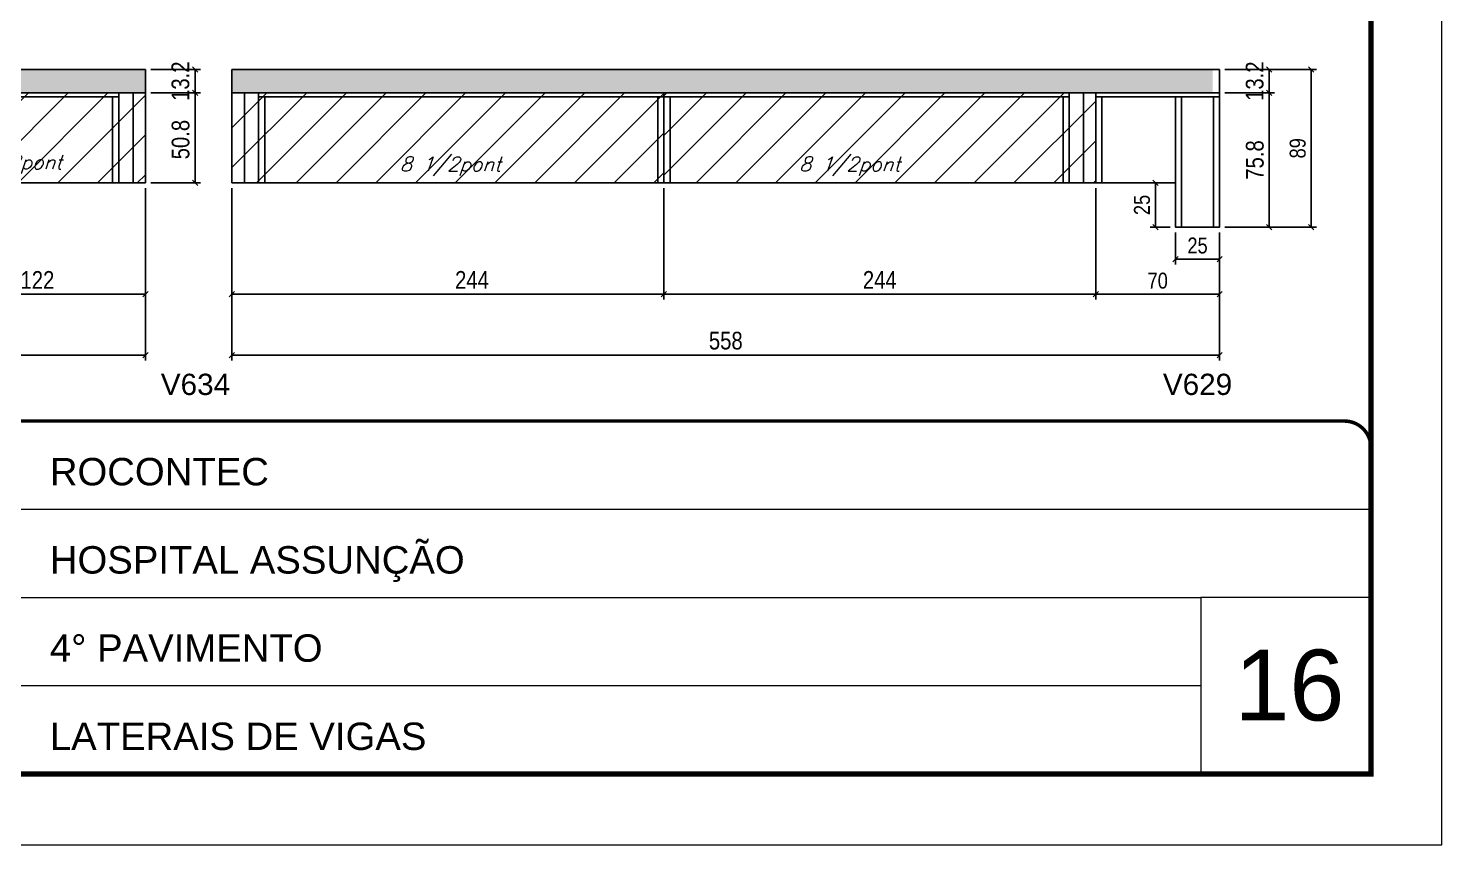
# Model space of a CAD drawing. Extents: x -20960 to -5926, y -2106 to 21915.
# Drawn here: x -6752 to -5953, y 17420 to 17881 of the extents above; entities that cross this region are included whole.
import ezdxf

# ---------------------------------------------------------------- set-up
doc = ezdxf.new("R2010")
doc.units = 0
doc.linetypes.add('CONTINUO', pattern=[0])
doc.linetypes.add('DASHED', pattern=[0.75, 0.5, -0.25])
for name, color, linetype in [('5', 5, 'Continuous'), ('COTA', 241, 'Continuous'), ('Painéis', 200, 'Continuous'), ('SARR_2.2x7', 40, 'Continuous'), ('SARR_3.5x7', 81, 'Continuous'), ('texto', 7, 'Continuous')]:
    doc.layers.add(name, color=color, linetype=linetype)
for name, color, linetype, lineweight in [('CARIMBO', 255, 'Continuous', 9), ('Folhas', 255, 'Continuous', 9), ('Hachura', 251, 'Continuous', 9), ('SARRAFO DE PRESSAO', 251, 'DASHED', 9)]:
    doc.layers.add(name, color=color, linetype=linetype, lineweight=lineweight)
doc.styles.add('ARIAL', font='arial.ttf')
doc.styles.add('COTA TECNICA', font='techl___.ttf', dxfattribs={"height": 10})
doc.styles.add('COTA TECNICA-50', font='techl___.ttf', dxfattribs={"height": 9})
doc.styles.add('Romans', font='romans.shx')
doc.styles.get("Standard").update_dxf_attribs({"font": 'arial.ttf'})
doc.dimstyles.new('COTA PAINEL-50', dxfattribs={"dimtxt": 9, "dimasz": 3, "dimexe": 3, "dimexo": 3, "dimgap": 3, "dimtad": 1, "dimdec": 1, "dimzin": 12, "dimdsep": 46, "dimtxsty": 'COTA TECNICA-50', "dimblk1": 'OBLIQUE', "dimblk2": 'OBLIQUE', "dimsah": 1, "dimcen": 0.9, "dimclrd": 4, "dimclre": 4, "dimclrt": 240, "dimadec": 1, "dimazin": 3, "dimtfac": 1, "dimtdec": 1, "dimtmove": 0, "dimatfit": 3, "dimfxl": 1, "dimtolj": 1, "dimtzin": 12, "dimarcsym": 0})
doc.dimstyles.new('PAINEL', dxfattribs={"dimtxt": 10, "dimasz": 3, "dimexe": 3, "dimexo": 3, "dimgap": 3, "dimtad": 1, "dimdec": 1, "dimzin": 12, "dimdsep": 46, "dimtxsty": 'COTA TECNICA', "dimblk1": 'OBLIQUE', "dimblk2": 'OBLIQUE', "dimsah": 1, "dimcen": 0.9, "dimclrd": 4, "dimclre": 4, "dimclrt": 240, "dimadec": 1, "dimazin": 3, "dimtfac": 1, "dimtdec": 1, "dimtmove": 0, "dimatfit": 3, "dimfxl": 1, "dimtolj": 1, "dimtzin": 12, "dimarcsym": 0})
pattern_1 = [(45, (-146086.363, -10269.816), (-11.2253202, 11.2253202), [])]

# ---------------------------------------------------------------- blocks, each defined once
blk = doc.blocks.new('9999999999')
at = {"color": 30, "linetype": 'CONTINUO'}
for p, q in [((98564.56, 34379.64), (99583.98, 34379.64)), ((98564.56, 34329.83), (99487.98, 34329.83)), ((99583.98, 34329.83), (99487.98, 34329.83)), ((99487.98, 34329.83), (99487.98, 34230.21)), ((98564.56, 34280.02), (99487.98, 34280.02))]:
    blk.add_line(p, q, dxfattribs=at)
at = {"color": 30, "linetype": 'CONTINUO', "const_width": 2}
blk.add_lwpolyline([(99583.98, 34230.21), (99583.98, 34414.45, 0.414214), (99568.98, 34429.45), (98228.98, 34429.45, 0.414214), (98213.98, 34414.45), (98213.98, 34245.21, 0.414214), (98228.98, 34230.21), (99583.98, 34230.21)], format="xyb", dxfattribs=at)
at = {"layer": 'Folhas'}
blk.add_lwpolyline([(98138.98, 34190.21), (99623.98, 34190.21), (99623.98, 35240.21), (98138.98, 35240.21)], close=True, dxfattribs=at)
at = {"layer": 'Folhas', "color": 30, "const_width": 3}
blk.add_lwpolyline([(98213.98, 34230.21), (99583.98, 34230.21), (99583.98, 35200.21), (98213.98, 35200.21)], close=True, dxfattribs=at)
at = {"color": 7, "linetype": 'Continuous', "ltscale": 5, "style": 'ARIAL'}
for s, height, p in [('ROCONTEC', 15.483, (98837.68, 34393.13)), ('HOSPITAL ASSUNÇÃO', 15.4829, (98837.68, 34343.32)), ('4° PAVIMENTO', 15.4829, (98837.68, 34293.51)), ('LATERAIS DE VIGAS', 15.4829, (98837.68, 34243.7))]:
    blk.add_text(s, height=height, dxfattribs=at).set_placement(p)
blk = doc.blocks.new('_Oblique')
at = {"color": 0, "linetype": 'ByBlock', "lineweight": -2}
blk.add_line((-0.5, -0.5), (0.5, 0.5), dxfattribs=at)
blk = doc.blocks.new('*D401')
at = {"layer": 'COTA', "color": 4, "lineweight": -2, "ltscale": 25, "transparency": 16777216}
for p, q in [((-6682.82, 17844.22), (-6654.77, 17844.22)), ((-6657.77, 17793.42), (-6657.77, 17844.22)), ((-6682.82, 17793.42), (-6654.77, 17793.42))]:
    blk.add_line(p, q, dxfattribs=at)
at = {"layer": 'Defpoints', "color": 0, "ltscale": 25, "transparency": 16777216}
for p in [(-6685.82, 17844.22), (-6657.77, 17844.22), (-6685.82, 17793.42)]:
    blk.add_point(p, dxfattribs=at)
at = {"layer": 'COTA', "color": 4, "lineweight": -2, "ltscale": 25, "transparency": 16777216, "xscale": 3, "yscale": 3, "zscale": 3}
for p, rotation in [((-6657.77, 17844.22), 90), ((-6657.77, 17793.42), 270)]:
    blk.add_blockref('_Oblique', p, dxfattribs=dict(at, rotation=rotation))
at = {"layer": 'COTA', "color": 240, "ltscale": 25, "transparency": 16777216, "insert": (-6665.9, 17817.82), "char_height": 10, "attachment_point": 5, "rotation": 90, "style": 'COTA TECNICA'}
blk.add_mtext('\\A1;50.8', dxfattribs=at)
blk = doc.blocks.new('*D403')
at = {"layer": 'COTA', "color": 4, "lineweight": -2, "ltscale": 25, "transparency": 16777216}
for p, q in [((-7315.33, 17790.42), (-7315.33, 17693.12)), ((-6685.82, 17790.42), (-6685.82, 17693.12)), ((-6685.82, 17696.12), (-7315.33, 17696.12))]:
    blk.add_line(p, q, dxfattribs=at)
at = {"layer": 'Defpoints', "color": 0, "ltscale": 25, "transparency": 16777216}
for p in [(-7315.33, 17793.42), (-6685.82, 17793.42), (-7315.33, 17696.12)]:
    blk.add_point(p, dxfattribs=at)
at = {"layer": 'COTA', "color": 4, "lineweight": -2, "ltscale": 25, "transparency": 16777216, "xscale": 3, "yscale": 3, "zscale": 3, "rotation": 180}
blk.add_blockref('_Oblique', (-7315.33, 17696.12), dxfattribs=at)
at = {"layer": 'COTA', "color": 4, "lineweight": -2, "ltscale": 25, "transparency": 16777216, "xscale": 3, "yscale": 3, "zscale": 3}
blk.add_blockref('_Oblique', (-6685.82, 17696.12), dxfattribs=at)
at = {"layer": 'COTA', "color": 240, "ltscale": 25, "transparency": 16777216, "insert": (-7000.58, 17704.26), "char_height": 10, "attachment_point": 5, "style": 'COTA TECNICA'}
blk.add_mtext('\\A1;629.5', dxfattribs=at)
blk = doc.blocks.new('*D404')
at = {"layer": 'COTA', "color": 4, "lineweight": -2, "ltscale": 25, "transparency": 16777216}
for p, q in [((-6682.82, 17857.42), (-6654.77, 17857.42)), ((-6657.77, 17844.22), (-6657.77, 17857.42)), ((-6682.82, 17844.22), (-6654.77, 17844.22))]:
    blk.add_line(p, q, dxfattribs=at)
at = {"layer": 'Defpoints', "color": 0, "ltscale": 25, "transparency": 16777216}
for p in [(-6685.82, 17857.42), (-6657.77, 17857.42), (-6685.82, 17844.22)]:
    blk.add_point(p, dxfattribs=at)
at = {"layer": 'COTA', "color": 4, "lineweight": -2, "ltscale": 25, "transparency": 16777216, "xscale": 3, "yscale": 3, "zscale": 3}
for p, rotation in [((-6657.77, 17857.42), 90), ((-6657.77, 17844.22), 270)]:
    blk.add_blockref('_Oblique', p, dxfattribs=dict(at, rotation=rotation))
at = {"layer": 'COTA', "color": 240, "ltscale": 25, "transparency": 16777216, "insert": (-6665.99, 17850.82), "char_height": 10, "attachment_point": 5, "rotation": 90, "style": 'COTA TECNICA'}
blk.add_mtext('\\A1;13.2', dxfattribs=at)
blk = doc.blocks.new('*D405')
at = {"layer": 'COTA', "color": 4, "lineweight": -2, "ltscale": 25, "transparency": 16777216}
for p, q in [((-6636.93, 17790.42), (-6636.93, 17727.53)), ((-6392.93, 17790.42), (-6392.93, 17727.53)), ((-6636.93, 17730.53), (-6392.93, 17730.53))]:
    blk.add_line(p, q, dxfattribs=at)
at = {"layer": 'Defpoints', "color": 0, "ltscale": 25, "transparency": 16777216}
for p in [(-6636.93, 17793.42), (-6392.93, 17793.42), (-6392.93, 17730.53)]:
    blk.add_point(p, dxfattribs=at)
at = {"layer": 'COTA', "color": 4, "lineweight": -2, "ltscale": 25, "transparency": 16777216, "xscale": 3, "yscale": 3, "zscale": 3, "rotation": 180}
blk.add_blockref('_Oblique', (-6636.93, 17730.53), dxfattribs=at)
at = {"layer": 'COTA', "color": 4, "lineweight": -2, "ltscale": 25, "transparency": 16777216, "xscale": 3, "yscale": 3, "zscale": 3}
blk.add_blockref('_Oblique', (-6392.93, 17730.53), dxfattribs=at)
at = {"layer": 'COTA', "color": 240, "ltscale": 25, "transparency": 16777216, "insert": (-6501.33, 17738.6), "char_height": 10, "attachment_point": 5, "style": 'COTA TECNICA'}
blk.add_mtext('\\A1;244', dxfattribs=at)
blk = doc.blocks.new('*D341')
at = {"layer": 'COTA', "color": 4, "lineweight": -2, "ltscale": 25, "transparency": 16777216}
for p, q in [((-6075.95, 17844.22), (-6047.91, 17844.22)), ((-6050.91, 17768.42), (-6050.91, 17844.22)), ((-6075.95, 17768.42), (-6047.91, 17768.42))]:
    blk.add_line(p, q, dxfattribs=at)
at = {"layer": 'Defpoints', "color": 0, "ltscale": 25, "transparency": 16777216}
for p in [(-6078.95, 17844.22), (-6050.91, 17844.22), (-6078.95, 17768.42)]:
    blk.add_point(p, dxfattribs=at)
at = {"layer": 'COTA', "color": 4, "lineweight": -2, "ltscale": 25, "transparency": 16777216, "xscale": 3, "yscale": 3, "zscale": 3}
for p, rotation in [((-6050.91, 17844.22), 90), ((-6050.91, 17768.42), 270)]:
    blk.add_blockref('_Oblique', p, dxfattribs=dict(at, rotation=rotation))
at = {"layer": 'COTA', "color": 240, "ltscale": 25, "transparency": 16777216, "insert": (-6059.04, 17806.32), "char_height": 10, "attachment_point": 5, "rotation": 90, "style": 'COTA TECNICA'}
blk.add_mtext('\\A1;75.8', dxfattribs=at)
blk = doc.blocks.new('*D406')
at = {"layer": 'COTA', "color": 4, "lineweight": -2, "ltscale": 25, "transparency": 16777216}
for p, q in [((-6392.95, 17790.42), (-6392.95, 17727.53)), ((-6148.95, 17790.42), (-6148.95, 17727.53)), ((-6392.95, 17730.53), (-6148.95, 17730.53))]:
    blk.add_line(p, q, dxfattribs=at)
at = {"layer": 'Defpoints', "color": 0, "ltscale": 25, "transparency": 16777216}
for p in [(-6392.95, 17793.42), (-6148.95, 17793.42), (-6148.95, 17730.53)]:
    blk.add_point(p, dxfattribs=at)
at = {"layer": 'COTA', "color": 4, "lineweight": -2, "ltscale": 25, "transparency": 16777216, "xscale": 3, "yscale": 3, "zscale": 3, "rotation": 180}
blk.add_blockref('_Oblique', (-6392.95, 17730.53), dxfattribs=at)
at = {"layer": 'COTA', "color": 4, "lineweight": -2, "ltscale": 25, "transparency": 16777216, "xscale": 3, "yscale": 3, "zscale": 3}
blk.add_blockref('_Oblique', (-6148.95, 17730.53), dxfattribs=at)
at = {"layer": 'COTA', "color": 240, "ltscale": 25, "transparency": 16777216, "insert": (-6270.95, 17738.6), "char_height": 10, "attachment_point": 5, "style": 'COTA TECNICA'}
blk.add_mtext('\\A1;244', dxfattribs=at)
blk = doc.blocks.new('*D407')
at = {"layer": 'COTA', "color": 4, "lineweight": -2, "ltscale": 25, "transparency": 16777216}
for p, q in [((-6636.93, 17790.42), (-6636.93, 17693.12)), ((-6078.95, 17765.42), (-6078.95, 17693.12)), ((-6078.95, 17696.12), (-6636.93, 17696.12))]:
    blk.add_line(p, q, dxfattribs=at)
at = {"layer": 'Defpoints', "color": 0, "ltscale": 25, "transparency": 16777216}
for p in [(-6636.93, 17793.42), (-6078.95, 17768.42), (-6636.93, 17696.12)]:
    blk.add_point(p, dxfattribs=at)
at = {"layer": 'COTA', "color": 4, "lineweight": -2, "ltscale": 25, "transparency": 16777216, "xscale": 3, "yscale": 3, "zscale": 3, "rotation": 180}
blk.add_blockref('_Oblique', (-6636.93, 17696.12), dxfattribs=at)
at = {"layer": 'COTA', "color": 4, "lineweight": -2, "ltscale": 25, "transparency": 16777216, "xscale": 3, "yscale": 3, "zscale": 3}
blk.add_blockref('_Oblique', (-6078.95, 17696.12), dxfattribs=at)
at = {"layer": 'COTA', "color": 240, "ltscale": 25, "transparency": 16777216, "insert": (-6357.94, 17704.25), "char_height": 10, "attachment_point": 5, "style": 'COTA TECNICA'}
blk.add_mtext('\\A1;558', dxfattribs=at)
blk = doc.blocks.new('*D342')
at = {"layer": 'COTA', "color": 4, "lineweight": -2, "ltscale": 25, "transparency": 16777216}
for p, q in [((-6075.95, 17857.42), (-6047.91, 17857.42)), ((-6050.91, 17844.22), (-6050.91, 17857.42)), ((-6075.95, 17844.22), (-6047.91, 17844.22))]:
    blk.add_line(p, q, dxfattribs=at)
at = {"layer": 'Defpoints', "color": 0, "ltscale": 25, "transparency": 16777216}
for p in [(-6078.95, 17857.42), (-6050.91, 17857.42), (-6078.95, 17844.22)]:
    blk.add_point(p, dxfattribs=at)
at = {"layer": 'COTA', "color": 4, "lineweight": -2, "ltscale": 25, "transparency": 16777216, "xscale": 3, "yscale": 3, "zscale": 3}
for p, rotation in [((-6050.91, 17857.42), 90), ((-6050.91, 17844.22), 270)]:
    blk.add_blockref('_Oblique', p, dxfattribs=dict(at, rotation=rotation))
at = {"layer": 'COTA', "color": 240, "ltscale": 25, "transparency": 16777216, "insert": (-6059.13, 17850.82), "char_height": 10, "attachment_point": 5, "rotation": 90, "style": 'COTA TECNICA'}
blk.add_mtext('\\A1;13.2', dxfattribs=at)
blk = doc.blocks.new('*D408')
at = {"layer": 'COTA', "color": 4, "lineweight": -2, "ltscale": 25, "transparency": 16777216}
for p, q in [((-6807.82, 17790.42), (-6807.82, 17727.53)), ((-6685.82, 17790.42), (-6685.82, 17727.53)), ((-6807.82, 17730.53), (-6685.82, 17730.53))]:
    blk.add_line(p, q, dxfattribs=at)
at = {"layer": 'Defpoints', "color": 0, "ltscale": 25, "transparency": 16777216}
for p in [(-6807.82, 17793.42), (-6685.82, 17793.42), (-6685.82, 17730.53)]:
    blk.add_point(p, dxfattribs=at)
at = {"layer": 'COTA', "color": 4, "lineweight": -2, "ltscale": 25, "transparency": 16777216, "xscale": 3, "yscale": 3, "zscale": 3, "rotation": 180}
blk.add_blockref('_Oblique', (-6807.82, 17730.53), dxfattribs=at)
at = {"layer": 'COTA', "color": 4, "lineweight": -2, "ltscale": 25, "transparency": 16777216, "xscale": 3, "yscale": 3, "zscale": 3}
blk.add_blockref('_Oblique', (-6685.82, 17730.53), dxfattribs=at)
at = {"layer": 'COTA', "color": 240, "ltscale": 25, "transparency": 16777216, "insert": (-6746.82, 17738.59), "char_height": 10, "attachment_point": 5, "style": 'COTA TECNICA'}
blk.add_mtext('\\A1;122', dxfattribs=at)
blk = doc.blocks.new('*D338')
at = {"layer": 'COTA', "color": 4, "lineweight": -2, "transparency": 16777216}
for p, q in [((-6075.95, 17857.42), (-6024.23, 17857.42)), ((-6027.23, 17857.42), (-6027.23, 17768.42)), ((-6075.95, 17768.42), (-6024.23, 17768.42))]:
    blk.add_line(p, q, dxfattribs=at)
at = {"layer": 'Defpoints', "color": 0, "transparency": 16777216}
for p in [(-6078.95, 17857.42), (-6078.95, 17768.42), (-6027.23, 17768.42)]:
    blk.add_point(p, dxfattribs=at)
at = {"layer": 'COTA', "color": 4, "lineweight": -2, "transparency": 16777216, "xscale": 3, "yscale": 3, "zscale": 3}
for p, rotation in [((-6027.23, 17857.42), 90), ((-6027.23, 17768.42), 270)]:
    blk.add_blockref('_Oblique', p, dxfattribs=dict(at, rotation=rotation))
at = {"layer": 'COTA', "color": 240, "transparency": 16777216, "insert": (-6034.83, 17812.92), "char_height": 9, "attachment_point": 5, "rotation": 90, "style": 'COTA TECNICA-50'}
blk.add_mtext('\\A1;89', dxfattribs=at)
blk = doc.blocks.new('*D339')
at = {"layer": 'COTA', "color": 4, "lineweight": -2, "transparency": 16777216}
for p, q in [((-6103.95, 17765.42), (-6103.95, 17747.37)), ((-6078.95, 17765.42), (-6078.95, 17747.37)), ((-6078.95, 17750.37), (-6103.95, 17750.37))]:
    blk.add_line(p, q, dxfattribs=at)
at = {"layer": 'Defpoints', "color": 0, "transparency": 16777216}
for p in [(-6103.95, 17768.42), (-6078.95, 17768.42), (-6103.95, 17750.37)]:
    blk.add_point(p, dxfattribs=at)
at = {"layer": 'COTA', "color": 4, "lineweight": -2, "transparency": 16777216, "xscale": 3, "yscale": 3, "zscale": 3, "rotation": 180}
blk.add_blockref('_Oblique', (-6103.95, 17750.37), dxfattribs=at)
at = {"layer": 'COTA', "color": 4, "lineweight": -2, "transparency": 16777216, "xscale": 3, "yscale": 3, "zscale": 3}
blk.add_blockref('_Oblique', (-6078.95, 17750.37), dxfattribs=at)
at = {"layer": 'COTA', "color": 240, "transparency": 16777216, "insert": (-6091.45, 17757.97), "char_height": 9, "attachment_point": 5, "style": 'COTA TECNICA-50'}
blk.add_mtext('\\A1;25', dxfattribs=at)
blk = doc.blocks.new('*D393')
at = {"layer": 'COTA', "color": 4, "lineweight": -2, "transparency": 16777216}
for p, q in [((-6106.95, 17793.42), (-6118.2, 17793.42)), ((-6115.2, 17793.42), (-6115.2, 17768.42)), ((-6106.95, 17768.42), (-6118.2, 17768.42))]:
    blk.add_line(p, q, dxfattribs=at)
at = {"layer": 'Defpoints', "color": 0, "transparency": 16777216}
for p in [(-6103.95, 17793.42), (-6115.2, 17768.42), (-6103.95, 17768.42)]:
    blk.add_point(p, dxfattribs=at)
at = {"layer": 'COTA', "color": 4, "lineweight": -2, "transparency": 16777216, "xscale": 3, "yscale": 3, "zscale": 3}
for p, rotation in [((-6115.2, 17793.42), 90), ((-6115.2, 17768.42), 270)]:
    blk.add_blockref('_Oblique', p, dxfattribs=dict(at, rotation=rotation))
at = {"layer": 'COTA', "color": 240, "transparency": 16777216, "insert": (-6122.8, 17780.92), "char_height": 9, "attachment_point": 5, "rotation": 90, "style": 'COTA TECNICA-50'}
blk.add_mtext('\\A1;25', dxfattribs=at)
blk = doc.blocks.new('*D394')
at = {"layer": 'COTA', "color": 4, "lineweight": -2, "transparency": 16777216}
for p, q in [((-6148.95, 17790.42), (-6148.95, 17727.53)), ((-6078.95, 17765.42), (-6078.95, 17727.53)), ((-6078.95, 17730.53), (-6148.95, 17730.53))]:
    blk.add_line(p, q, dxfattribs=at)
at = {"layer": 'Defpoints', "color": 0, "transparency": 16777216}
for p in [(-6148.95, 17793.42), (-6078.95, 17768.42), (-6148.95, 17730.53)]:
    blk.add_point(p, dxfattribs=at)
at = {"layer": 'COTA', "color": 4, "lineweight": -2, "transparency": 16777216, "xscale": 3, "yscale": 3, "zscale": 3, "rotation": 180}
blk.add_blockref('_Oblique', (-6148.95, 17730.53), dxfattribs=at)
at = {"layer": 'COTA', "color": 4, "lineweight": -2, "transparency": 16777216, "xscale": 3, "yscale": 3, "zscale": 3}
blk.add_blockref('_Oblique', (-6078.95, 17730.53), dxfattribs=at)
at = {"layer": 'COTA', "color": 240, "transparency": 16777216, "insert": (-6113.95, 17738.12), "char_height": 9, "attachment_point": 5, "style": 'COTA TECNICA-50'}
blk.add_mtext('\\A1;70', dxfattribs=at)

msp = doc.modelspace()

# ---------------------------------------------------------------- hatches: boundary and pattern name
at = {"layer": 'COTA', "linetype": 'ByBlock'}
h = msp.add_hatch(dxfattribs=at)
h.set_pattern_fill('AR-CONC', color=256, scale=0.03)
h.set_pattern_definition([(50, (-148449.3755, -13744.9717), (5.46554007, -0.47817257), [0.5715, -6.2865]), (355, (-148449.3755, -13744.972), (-1.05730264, 5.73170536), [0.4572, -5.02921753]), (100.4514447, (-148448.92, -13745.0116), (4.40823741, 5.25353256), [0.48570026, -5.34270734]), (46.1842, (-148449.3755, -13743.448), (8.13237123, -1.26126984), [0.85725, -9.42975]), (96.6355576, (-148448.698, -13743.553), (7.122124, 7.42278374), [0.7285507, -8.01406824]), (351.184151, (-148449.3755, -13743.448), (7.122124, 7.42278374), [0.685799, -7.54379196]), (21, (-148448.6135, -13743.8287), (4.54843174, -3.06795595), [0.5715, -6.2865]), (326, (-148448.6135, -13743.829), (1.85406085, 5.52563898), [0.4572, -5.0292]), (71.451445, (-148448.2344, -13744.0844), (6.40249258, 2.45768307), [0.48570026, -5.34269813]), (37.5, (-148449.3755, -13744.9717), (0.092658098, 2.536651166), [0, -4.96824, 0, -5.1054, 0, -5.04825]), (7.5, (-148449.3755, -13744.9717), (2.004589875, 3.005417245), [0, -2.91084, 0, -4.85394, 0, -1.92405]), (327.5, (-148451.0747, -13744.9717), (4.067717855, -0.17186232), [0, -1.905, 0, -5.9436, 0, -7.8867]), (317.5, (-148451.8367, -13744.9717), (4.44387544, 0.76279473), [0, -2.4765, 0, -3.94716, 0, -5.6007])])
h.paths.add_polyline_path([(-7315.33, 17857.42), (-7315.33, 17844.22), (-6685.82, 17844.22), (-6685.82, 17857.42)])
h = msp.add_hatch(dxfattribs=at)
h.set_pattern_fill('AR-CONC', color=256, scale=0.03)
h.set_pattern_definition([(50, (-147895.5088, -13744.9717), (5.46554007, -0.47817257), [0.5715, -6.2865]), (355, (-147895.509, -13744.972), (-1.05730264, 5.73170536), [0.4572, -5.02921753]), (100.4514447, (-147895.0533, -13745.0116), (4.40823741, 5.25353256), [0.48570026, -5.34270734]), (46.1842, (-147895.509, -13743.448), (8.13237123, -1.26126984), [0.85725, -9.42975]), (96.6355576, (-147894.831, -13743.553), (7.122124, 7.42278374), [0.7285507, -8.01406824]), (351.184151, (-147895.509, -13743.448), (7.122124, 7.42278374), [0.685799, -7.54379196]), (21, (-147894.7468, -13743.8287), (4.54843174, -3.06795595), [0.5715, -6.2865]), (326, (-147894.747, -13743.829), (1.85406085, 5.52563898), [0.4572, -5.0292]), (71.451445, (-147894.3677, -13744.0844), (6.40249258, 2.45768307), [0.48570026, -5.34269813]), (37.5, (-147895.5088, -13744.9717), (0.092658098, 2.536651166), [0, -4.96824, 0, -5.1054, 0, -5.04825]), (7.5, (-147895.5088, -13744.9717), (2.004589875, 3.005417245), [0, -2.91084, 0, -4.85394, 0, -1.92405]), (327.5, (-147897.208, -13744.9717), (4.067717855, -0.17186232), [0, -1.905, 0, -5.9436, 0, -7.8867]), (317.5, (-147897.97, -13744.9717), (4.44387544, 0.76279473), [0, -2.4765, 0, -3.94716, 0, -5.6007])])
h.paths.add_polyline_path([(-6636.93, 17857.42), (-6636.93, 17844.22), (-6082.95, 17844.22), (-6082.95, 17857.42)])
at = {"layer": 'Hachura', "ltscale": 25}
h = msp.add_hatch(dxfattribs=at)
h.set_pattern_fill('ANSI31', color=256, scale=5)
h.set_pattern_definition(pattern_1)
h.paths.add_polyline_path([(-6685.82, 17793.42), (-6685.82, 17844.22), (-7190.8, 17844.22), (-7190.8, 17793.42)])
h = msp.add_hatch(dxfattribs=at)
h.set_pattern_fill('ANSI31', color=256, scale=5)
h.set_pattern_definition(pattern_1)
h.paths.add_polyline_path([(-6392.93, 17793.42), (-6392.93, 17844.22), (-6636.93, 17844.22), (-6636.93, 17793.42)])
h = msp.add_hatch(dxfattribs=at)
h.set_pattern_fill('ANSI31', color=256, scale=5)
h.set_pattern_definition([(45, (-146152.363, -10269.816), (-11.2253202, 11.2253202), [])])
h.paths.add_polyline_path([(-6148.95, 17793.42), (-6148.95, 17844.22), (-6392.95, 17844.22), (-6392.95, 17793.42)])

# ---------------------------------------------------------------- linework, layer by layer
at = {"layer": 'COTA', "linetype": 'ByBlock'}
for p, q in [((-7315.33, 17857.42), (-6685.82, 17857.42)), ((-6685.82, 17844.22), (-6685.82, 17857.42)), ((-6636.93, 17857.42), (-6078.95, 17857.42)), ((-6636.93, 17844.22), (-6636.93, 17857.42)), ((-6078.95, 17844.22), (-6078.95, 17857.42))]:
    msp.add_line(p, q, dxfattribs=at)
at = {"layer": 'Painéis'}
for p, q in [((-7190.8, 17844.22), (-6685.82, 17844.22)), ((-6636.93, 17844.22), (-6148.95, 17844.22)), ((-7190.8, 17793.42), (-6685.82, 17793.42)), ((-6636.93, 17793.42), (-6148.95, 17793.42))]:
    msp.add_line(p, q, dxfattribs=at)
at = {"layer": 'Painéis', "ltscale": 25}
for p, q in [((-6685.82, 17793.42), (-6685.82, 17844.22)), ((-6636.93, 17793.42), (-6636.93, 17844.22)), ((-6392.95, 17793.42), (-6392.95, 17844.22)), ((-6392.93, 17793.42), (-6392.93, 17844.22)), ((-6148.95, 17793.42), (-6148.95, 17844.22))]:
    msp.add_line(p, q, dxfattribs=at)
at = {"layer": 'Painéis'}
msp.add_lwpolyline([(-6103.95, 17793.42), (-6148.95, 17793.42), (-6148.95, 17844.22), (-6078.95, 17844.22), (-6078.95, 17768.42), (-6103.95, 17768.42), (-6103.95, 17793.42)], dxfattribs=at)
at = {"layer": 'SARR_2.2x7', "linetype": 'Continuous'}
for p, q in [((-6807.82, 17842.02), (-6700.82, 17842.02)), ((-6692.82, 17793.42), (-6692.82, 17844.22)), ((-6629.93, 17793.42), (-6629.93, 17844.22)), ((-6621.93, 17842.02), (-6392.93, 17842.02)), ((-6392.95, 17842.02), (-6163.95, 17842.02)), ((-6155.95, 17793.42), (-6155.95, 17844.22)), ((-6148.95, 17842.02), (-6078.95, 17842.02))]:
    msp.add_line(p, q, dxfattribs=at)
at = {"layer": 'SARR_3.5x7'}
for p, q in [((-6704.32, 17793.42), (-6704.32, 17842.02)), ((-6700.82, 17793.42), (-6700.82, 17844.22)), ((-6621.93, 17793.42), (-6621.93, 17844.22)), ((-6618.43, 17793.42), (-6618.43, 17842.02)), ((-6396.43, 17842.02), (-6396.43, 17793.42)), ((-6389.43, 17842.02), (-6389.43, 17793.42)), ((-6167.45, 17793.42), (-6167.45, 17842.02)), ((-6163.95, 17793.42), (-6163.95, 17844.22)), ((-6145.45, 17842.02), (-6145.45, 17793.42)), ((-6103.95, 17793.42), (-6103.95, 17842.02)), ((-6100.45, 17768.42), (-6100.45, 17842.02)), ((-6082.45, 17768.42), (-6082.45, 17842.02))]:
    msp.add_line(p, q, dxfattribs=at)

# ---------------------------------------------------------------- block references
at = {"layer": 'SARRAFO DE PRESSAO', "color": 6, "linetype": 'ByBlock'}
msp.add_blockref('9999999999', (-105577.48, -16770.54), dxfattribs=at)

# ---------------------------------------------------------------- texts
at = {"layer": '5', "linetype": 'Continuous'}
for s, p in [('V634', (-6677.11, 17673.62)), ('V629', (-6111.02, 17673.62))]:
    msp.add_text(s, height=12, rotation=0.00004, dxfattribs=at).set_placement(p)
at = {"layer": 'CARIMBO', "style": 'ARIAL'}
msp.add_text('16', height=40, dxfattribs=at).set_placement((-6070.64, 17489.81))
at = {"layer": 'texto', "color": 2, "char_height": 8, "attachment_point": 5, "style": 'Romans'}
for s, insert in [('{\\Q19;\\C256;5 1/2pont}', (-6761.49, 17803.75)), ('{\\Q19;\\C256;8 1/2pont}', (-6513.54, 17802.69)), ('{\\Q19;\\C256;8 1/2pont}', (-6287.97, 17802.69))]:
    msp.add_mtext(s, dxfattribs=dict(at, insert=insert))

# ---------------------------------------------------------------- dimensions: what is measured, and where the dimension line sits
at = {"layer": 'COTA', "ltscale": 25}
for base, p1, p2, picture, middle in [((-6657.77, 17857.42), (-6685.82, 17844.22), (-6685.82, 17857.42), '*D404', (-6657.77, 17850.82)), ((-6050.91, 17857.42), (-6078.95, 17844.22), (-6078.95, 17857.42), '*D342', (-6050.91, 17850.82)), ((-6657.77, 17844.22), (-6685.82, 17793.42), (-6685.82, 17844.22), '*D401', (-6657.77, 17817.82)), ((-6050.91, 17844.22), (-6078.95, 17768.42), (-6078.95, 17844.22), '*D341', (-6050.91, 17806.32))]:
    dim = msp.add_linear_dim(base=base, p1=p1, p2=p2, angle=90, dimstyle='PAINEL', dxfattribs=at)
    dim.commit()
    dim.dimension.update_dxf_attribs({"geometry": picture, "text_midpoint": middle, "dimtype": 160})
at = {"layer": 'COTA'}
for base, p1, p2, picture, middle in [((-6027.23, 17768.42), (-6078.95, 17857.42), (-6078.95, 17768.42), '*D338', (-6034.83, 17812.92)), ((-6115.2, 17768.42), (-6103.95, 17793.42), (-6103.95, 17768.42), '*D393', (-6122.8, 17780.92))]:
    dim = msp.add_linear_dim(base=base, p1=p1, p2=p2, angle=90, dimstyle='COTA PAINEL-50', dxfattribs=at)
    dim.commit()
    dim.dimension.update_dxf_attribs({"geometry": picture, "text_midpoint": middle})
at = {"layer": 'COTA', "ltscale": 25}
for base, p1, p2, picture, middle in [((-7315.33, 17696.12), (-6685.82, 17793.42), (-7315.33, 17793.42), '*D403', (-7000.58, 17704.26)), ((-6685.82, 17730.53), (-6807.82, 17793.42), (-6685.82, 17793.42), '*D408', (-6746.82, 17738.59)), ((-6636.93, 17696.12), (-6078.95, 17768.42), (-6636.93, 17793.42), '*D407', (-6357.94, 17704.25)), ((-6148.95, 17730.53), (-6392.95, 17793.42), (-6148.95, 17793.42), '*D406', (-6270.95, 17738.6))]:
    dim = msp.add_linear_dim(base=base, p1=p1, p2=p2, dimstyle='PAINEL', dxfattribs=at)
    dim.commit()
    dim.dimension.update_dxf_attribs({"geometry": picture, "text_midpoint": middle})
dim = msp.add_linear_dim(base=(-6392.93, 17730.53), p1=(-6636.93, 17793.42), p2=(-6392.93, 17793.42), dimstyle='PAINEL', dxfattribs=at)
dim.commit()
dim.dimension.update_dxf_attribs({"geometry": '*D405', "text_midpoint": (-6501.33, 17730.53), "dimtype": 160})
at = {"layer": 'COTA'}
for base, p2, picture, middle in [((-6148.95, 17730.53), (-6148.95, 17793.42), '*D394', (-6113.95, 17738.12)), ((-6103.95, 17750.37), (-6103.95, 17768.42), '*D339', (-6091.45, 17757.97))]:
    dim = msp.add_linear_dim(base=base, p1=(-6078.95, 17768.42), p2=p2, dimstyle='COTA PAINEL-50', dxfattribs=at)
    dim.commit()
    dim.dimension.update_dxf_attribs({"geometry": picture, "text_midpoint": middle})

doc.saveas('drawing.dxf')
